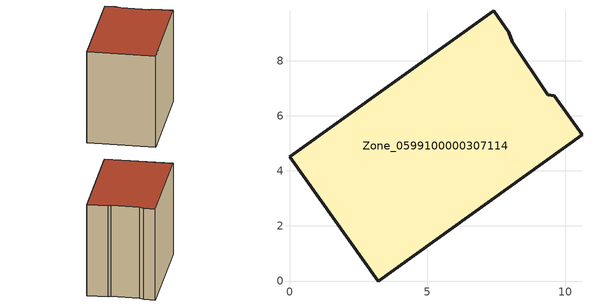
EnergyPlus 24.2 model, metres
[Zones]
Zone_0599100000307114
 floor ground (C_G): 7.41,9.81 7.96,9.03 8.08,8.68 9.38,6.76 9.61,6.72 10.62,5.32 3.22,0 0,4.51 z0
 wall outside (C_F): 3.22,0 10.62,5.32 9.61,6.72 9.38,6.76 8.08,8.68 7.96,9.03 7.41,9.81 0,4.51 3.22,0 z0:7.89
 roof outside (C_R): 7.96,9.03 7.41,9.81 0,4.51 3.22,0 10.62,5.32 9.61,6.72 9.38,6.76 8.08,8.68 z7.89
[BUILDING]
Pand.0599100000307114: North Axis=0; Terrain=City; Loads Convergence Tolerance Value=0.04; Temperature Convergence Tolerance Value=0.4; Solar Distribution=FullExterior; Maximum Number of Warmup Days=25; Minimum Number of Warmup Days=1
[Site:Location]
Rotterdam.The.Hague.AP_ZH_NLD Design_Conditions: Latitude=51.96; Longitude=4.45; Time Zone=1; Elevation=-4.5
[SITE:GROUNDTEMPERATURE:BUILDINGSURFACE]
18, 18, 18, 18, 18, 18, 18, 18, 18, 18, 18, 18
[MATERIAL] Thermal Absorptance=0.9; Solar Absorptance=0.7; Visible Absorptance=0.7
Name | Roughness | Thickness | Conductivity | Density | Specific Heat
G.TI.1975-1991 | MediumSmooth | 0.15 | 0.288461 | 540 | 1210
F.TI.1975-1991 | Rough | 0.3 | 0.230769 | 1920 | 840
R.TI.1975-1991 | MediumRough | 0.2 | 0.153846 | 1500 | 1000
[CONSTRUCTION]
C_G: G.TI.1975-1991
C_F: F.TI.1975-1991
C_R: R.TI.1975-1991
[ZONE]
Zone_0599100000307114: Type=1; Multiplier=1; Ceiling Height=Autocalculate; Volume=Autocalculate; Floor Area=autocalculate; Part of Total Floor Area=Yes
[ZONEINFILTRATION:DESIGNFLOWRATE]
Infil_Zone_0599100000307114: Zone or ZoneList or Space or SpaceList=Zone_0599100000307114; Schedule=AlwaysOn; Design Flow Rate Calculation Method=Flow/Area; Flow Rate per Floor Area=0.003; Constant Term Coefficient=1; Temperature Term Coefficient=0; Velocity Term Coefficient=0; Velocity Squared Term Coefficient=0
[HVACTEMPLATE:ZONE:IDEALLOADSAIRSYSTEM]
Zone_0599100000307114: Maximum Heating Supply Air Temperature=50; Minimum Cooling Supply Air Temperature=13; Maximum Heating Supply Air Humidity Ratio=0.0156; Minimum Cooling Supply Air Humidity Ratio=0.0077; Heating Limit=NoLimit; Cooling Limit=NoLimit; Dehumidification Control Type=ConstantSensibleHeatRatio; Cooling Sensible Heat Ratio=0.7; Dehumidification Setpoint=60; Humidification Control Type=None; Humidification Setpoint=30; Outdoor Air Method=None; Outdoor Air Flow Rate per Person=0.00944; Outdoor Air Flow Rate per Zone Floor Area=0; Outdoor Air Flow Rate per Zone=0; Demand Controlled Ventilation Type=None; Outdoor Air Economizer Type=NoEconomizer; Heat Recovery Type=None; Sensible Heat Recovery Effectiveness=0.7; Latent Heat Recovery Effectiveness=0.65
[ZONECONTROL:THERMOSTAT]
ThermostatControl_Zone_0599100000307114: Zone or ZoneList=Zone_0599100000307114; Control Type Schedule=DualSetpointControlType; Control 1=Thermostat_Zone_0599100000307114; Temperature Difference Between Cutout And Setpoint=0
[THERMOSTATSETPOINT:DUALSETPOINT]
Thermostat_Zone_0599100000307114: Heating Setpoint Temperature Schedule=HeatingSetpoint_Zone_0599100000307114; Cooling Setpoint Temperature Schedule=CoolingSetpoint_Zone_0599100000307114
[SCHEDULE:COMPACT]
HeatingSetpoint_Zone_0599100000307114: Through: 12/31, For: AllDays, Until: 24:00, 21
CoolingSetpoint_Zone_0599100000307114: Through: 12/31, For: AllDays, Until: 24:00, 24
DualSetpointControlType: Through: 12/31, For: AllDays, Until: 24:00, 4
AlwaysOn: Through: 12/31, For: AllDays, Until: 24:00, 1
